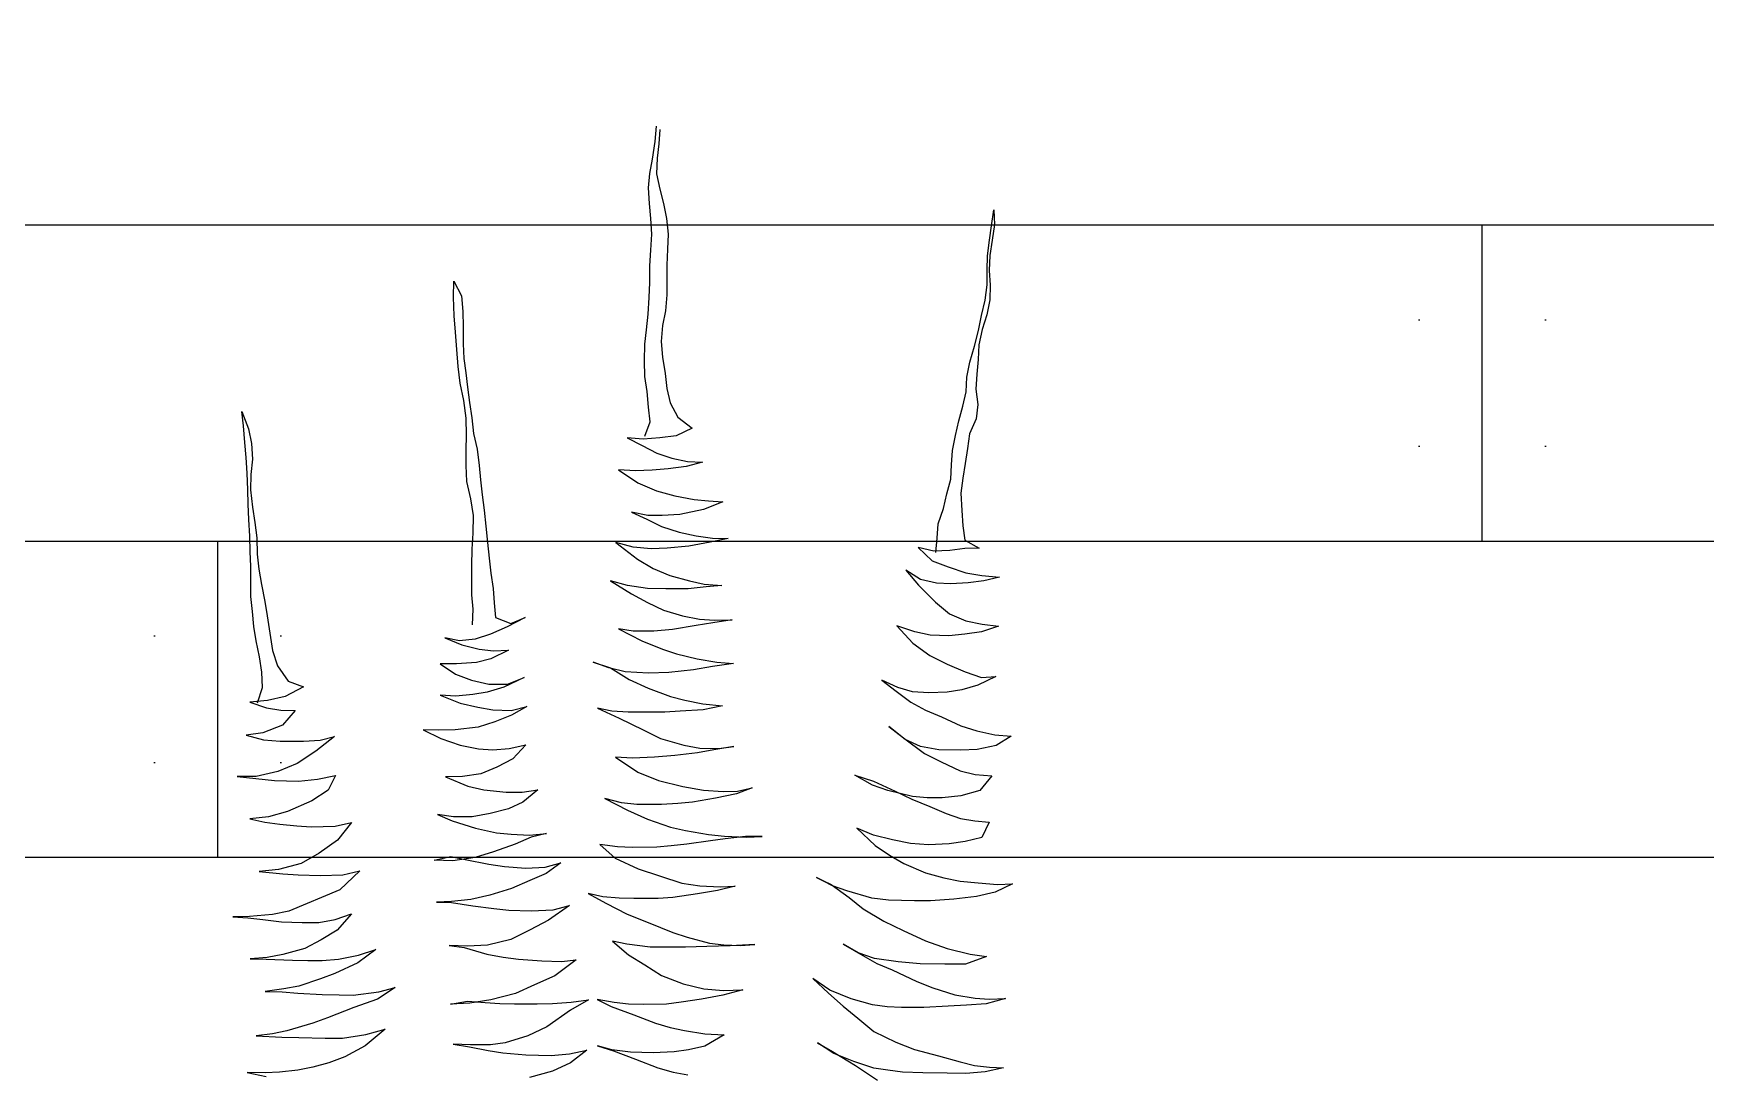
# Model space of a CAD drawing. Header units: metres. Extents: x -58 to 722, y -1100 to 345.
# Drawn here: x 243.281 to 243.81, y -483.789 to -483.46 of the extents above; entities that cross this region are included whole.
import ezdxf

# ---------------------------------------------------------------- set-up
doc = ezdxf.new("R2010")
doc.units = ezdxf.units.M
doc.header["$MEASUREMENT"] = 0
doc.layers.add('FSR_ARQ_005VEGETACION', color=64, linetype='Continuous')
doc.layers.add('FSR_ARQ_008MOBILIARIO', color=115, linetype='Continuous')

# ---------------------------------------------------------------- blocks, each defined once
blk = doc.blocks.new('arbustos 01')
at = {"layer": 'FSR_ARQ_005VEGETACION', "color": 103}
for p, q in [((188.56621, -31.46026), (188.56664, -31.46528)), ((188.56794, -31.46442), (188.56739, -31.45905)), ((188.56664, -31.46528), (188.56718, -31.47029)), ((188.56886, -31.47063), (188.56794, -31.46442)), ((188.56718, -31.47029), (188.56738, -31.47579)), ((188.56977, -31.47576), (188.56886, -31.47063)), ((188.56626, -31.48118), (188.56501, -31.48622)), ((188.56738, -31.47579), (188.56626, -31.48118)), ((188.5702, -31.48077), (188.56977, -31.47576)), ((188.56991, -31.48627), (188.5702, -31.48077)), ((188.56501, -31.48622), (188.56389, -31.4915)), ((188.56939, -31.49154), (188.56991, -31.48627)), ((188.44885, -31.48852), (188.44868, -31.49366)), ((188.44964, -31.49412), (188.44885, -31.48852)), ((188.56389, -31.4915), (188.56336, -31.497)), ((188.5691, -31.49704), (188.56939, -31.49154)), ((188.44868, -31.49366), (188.44947, -31.49915)), ((188.45043, -31.49913), (188.44964, -31.49412)), ((188.56336, -31.497), (188.56355, -31.50226)), ((188.56942, -31.50266), (188.5691, -31.49704)), ((188.44947, -31.49915), (188.45026, -31.50451)), ((188.45026, -31.50451), (188.45045, -31.50977)), ((188.4511, -31.50462), (188.45043, -31.49913)), ((188.45117, -31.50964), (188.4511, -31.50462)), ((188.56355, -31.50226), (188.56375, -31.50799)), ((188.56973, -31.50815), (188.56942, -31.50266)), ((188.45045, -31.50977), (188.45016, -31.51492)), ((188.45124, -31.5149), (188.45117, -31.50964)), ((188.56375, -31.50799), (188.56382, -31.51325)), ((188.56981, -31.51401), (188.56973, -31.50815)), ((188.45016, -31.51492), (188.45023, -31.52017)), ((188.45191, -31.52027), (188.45124, -31.5149)), ((188.56382, -31.51325), (188.56377, -31.51839)), ((188.57, -31.51927), (188.56981, -31.51401)), ((188.63866, -31.51355), (188.63598, -31.51873)), ((188.63874, -31.51917), (188.63866, -31.51355)), ((188.45023, -31.52017), (188.45138, -31.52542)), ((188.45318, -31.52563), (188.45191, -31.52027)), ((188.56377, -31.51839), (188.56421, -31.52401)), ((188.57032, -31.52512), (188.57, -31.51927)), ((188.63598, -31.51873), (188.63546, -31.52423)), ((188.63859, -31.52575), (188.63874, -31.51917)), ((188.45138, -31.52542), (188.453, -31.53054)), ((188.4542, -31.53088), (188.45318, -31.52563)), ((188.56421, -31.52401), (188.56535, -31.52913)), ((188.57099, -31.53061), (188.57032, -31.52512)), ((188.63546, -31.52423), (188.63541, -31.52961)), ((188.63807, -31.53149), (188.63859, -31.52575)), ((188.453, -31.53054), (188.45415, -31.5359)), ((188.45571, -31.53636), (188.4542, -31.53088)), ((188.56535, -31.52913), (188.56579, -31.53474)), ((188.57154, -31.53574), (188.57099, -31.53061)), ((188.63541, -31.52961), (188.63537, -31.53559)), ((188.63755, -31.53759), (188.63807, -31.53149)), ((188.45415, -31.5359), (188.45434, -31.54104)), ((188.45735, -31.54207), (188.45571, -31.53636)), ((188.56527, -31.54025), (188.56439, -31.546)), ((188.56579, -31.53474), (188.56527, -31.54025)), ((188.57162, -31.5416), (188.57154, -31.53574)), ((188.63537, -31.53559), (188.63508, -31.54074)), ((188.63715, -31.54358), (188.63755, -31.53759)), ((188.45434, -31.54104), (188.45489, -31.54629)), ((188.45837, -31.54732), (188.45735, -31.54207)), ((188.56439, -31.546), (188.56374, -31.55127)), ((188.57157, -31.5471), (188.57162, -31.5416)), ((188.63443, -31.54577), (188.6339, -31.55079)), ((188.63508, -31.54074), (188.63443, -31.54577)), ((188.6364, -31.54944), (188.63715, -31.54358)), ((188.4552, -31.55155), (188.45444, -31.55694)), ((188.45489, -31.54629), (188.4552, -31.55155)), ((188.45856, -31.55246), (188.45837, -31.54732)), ((188.56374, -31.55127), (188.56261, -31.5563)), ((188.57069, -31.55237), (188.57157, -31.5471)), ((188.6339, -31.55079), (188.63314, -31.55618)), ((188.63517, -31.55556), (188.6364, -31.54944)), ((188.45444, -31.55694), (188.4551, -31.56195)), ((188.45971, -31.55746), (188.45856, -31.55246)), ((188.46121, -31.5627), (188.45971, -31.55746)), ((188.56261, -31.5563), (188.55993, -31.56136)), ((188.56964, -31.56302), (188.57029, -31.55787)), ((188.57029, -31.55787), (188.57069, -31.55237)), ((188.63314, -31.55618), (188.63238, -31.56157)), ((188.63429, -31.56167), (188.63517, -31.55556)), ((188.4551, -31.56195), (188.45745, -31.56718)), ((188.46236, -31.56783), (188.46121, -31.5627)), ((188.55993, -31.56136), (188.55485, -31.56526)), ((188.57151, -31.568), (188.56964, -31.56302)), ((188.63238, -31.56157), (188.63174, -31.56708)), ((188.63425, -31.56764), (188.63429, -31.56167)), ((188.71316, -31.5594), (188.71085, -31.56541)), ((188.71263, -31.56443), (188.71316, -31.5594)), ((188.45745, -31.56718), (188.45812, -31.57243)), ((188.46338, -31.57307), (188.46236, -31.56783)), ((188.55485, -31.56526), (188.5605, -31.56793)), ((188.5605, -31.56793), (188.56625, -31.56857)), ((188.56625, -31.56857), (188.57211, -31.56909)), ((188.57211, -31.56909), (188.57772, -31.56865)), ((188.57772, -31.56865), (188.5725, -31.57135)), ((188.63174, -31.56708), (188.6305, -31.5726)), ((188.63432, -31.5729), (188.63425, -31.56764)), ((188.71085, -31.56541), (188.70972, -31.57056)), ((188.71211, -31.57029), (188.71263, -31.56443)), ((188.45812, -31.57243), (188.4589, -31.57768)), ((188.46369, -31.57809), (188.46338, -31.57307)), ((188.56728, -31.57405), (188.56204, -31.5758)), ((188.5725, -31.57135), (188.56728, -31.57405)), ((188.6305, -31.5726), (188.62974, -31.57834)), ((188.63428, -31.5784), (188.63432, -31.5729)), ((188.70972, -31.57056), (188.70944, -31.57607)), ((188.71158, -31.57556), (188.71211, -31.57029)), ((188.4589, -31.57768), (188.45981, -31.5828)), ((188.464, -31.58311), (188.46369, -31.57809)), ((188.55656, -31.57695), (188.5513, -31.57714)), ((188.5513, -31.57714), (188.55694, -31.57873)), ((188.56204, -31.5758), (188.55656, -31.57695)), ((188.55694, -31.57873), (188.56329, -31.57949)), ((188.56329, -31.57949), (188.56891, -31.58001)), ((188.56891, -31.58001), (188.57477, -31.58017)), ((188.58075, -31.57985), (188.57399, -31.58448)), ((188.57477, -31.58017), (188.58075, -31.57985)), ((188.62974, -31.57834), (188.62933, -31.58337)), ((188.63412, -31.58402), (188.63428, -31.5784)), ((188.70944, -31.57607), (188.70999, -31.58156)), ((188.71102, -31.58692), (188.7113, -31.58106)), ((188.7113, -31.58106), (188.71158, -31.57556)), ((188.45981, -31.5828), (188.46048, -31.58805)), ((188.46539, -31.58835), (188.464, -31.58311)), ((188.56746, -31.5872), (188.56103, -31.58896)), ((188.57399, -31.58448), (188.56746, -31.5872)), ((188.62933, -31.58337), (188.62868, -31.58864)), ((188.63264, -31.59002), (188.63412, -31.58402)), ((188.71006, -31.58694), (188.70943, -31.59304)), ((188.70999, -31.58156), (188.71006, -31.58694)), ((188.71097, -31.59194), (188.71102, -31.58692)), ((188.46048, -31.58805), (188.46008, -31.59416)), ((188.46653, -31.59347), (188.46539, -31.58835)), ((188.5491, -31.5908), (188.54408, -31.5911)), ((188.54408, -31.5911), (188.55093, -31.59376)), ((188.55423, -31.59025), (188.5491, -31.5908)), ((188.56103, -31.58896), (188.55423, -31.59025)), ((188.62868, -31.58864), (188.62804, -31.59403)), ((188.63177, -31.59589), (188.63264, -31.59002)), ((188.70943, -31.59304), (188.70855, -31.59843)), ((188.71068, -31.59733), (188.71097, -31.59194)), ((188.46008, -31.59416), (188.4598, -31.59954)), ((188.4684, -31.59882), (188.46653, -31.59347)), ((188.46882, -31.60384), (188.4684, -31.59882)), ((188.55093, -31.59376), (188.5592, -31.59556)), ((188.5592, -31.59556), (188.56542, -31.59595)), ((188.56542, -31.59595), (188.57044, -31.59588)), ((188.57082, -31.59719), (188.56571, -31.59977)), ((188.57044, -31.59588), (188.57617, -31.59473)), ((188.57617, -31.59473), (188.57082, -31.59719)), ((188.62804, -31.59403), (188.6274, -31.59965)), ((188.63185, -31.6021), (188.63177, -31.59589)), ((188.70855, -31.59843), (188.7079, -31.60382)), ((188.7104, -31.60319), (188.71068, -31.59733)), ((188.45903, -31.60457), (188.45405, -31.60739)), ((188.4598, -31.59954), (188.45903, -31.60457)), ((188.46925, -31.60897), (188.46882, -31.60384)), ((188.54772, -31.60384), (188.54222, -31.60404)), ((188.54222, -31.60404), (188.54858, -31.60527)), ((188.55345, -31.60305), (188.54772, -31.60384)), ((188.55941, -31.60177), (188.55345, -31.60305)), ((188.56571, -31.59977), (188.55941, -31.60177)), ((188.6274, -31.59965), (188.62676, -31.6054)), ((188.63217, -31.60772), (188.63185, -31.6021)), ((188.7079, -31.60382), (188.70774, -31.60956)), ((188.71024, -31.60857), (188.7104, -31.60319)), ((188.45405, -31.60739), (188.45907, -31.60756)), ((188.45907, -31.60756), (188.46434, -31.6082)), ((188.46434, -31.6082), (188.46996, -31.60849)), ((188.46996, -31.60849), (188.47544, -31.60722)), ((188.47544, -31.60722), (188.47049, -31.61183)), ((188.54858, -31.60527), (188.55601, -31.60672)), ((188.55601, -31.60672), (188.56367, -31.60745)), ((188.56367, -31.60745), (188.56929, -31.60762)), ((188.56929, -31.60762), (188.57562, -31.60705)), ((188.58169, -31.60541), (188.57412, -31.61126)), ((188.57562, -31.60705), (188.58169, -31.60541)), ((188.62676, -31.6054), (188.62623, -31.61091)), ((188.63236, -31.61345), (188.63217, -31.60772)), ((188.70774, -31.60956), (188.70722, -31.61483)), ((188.70995, -31.61383), (188.71024, -31.60857)), ((188.45871, -31.61605), (188.4531, -31.61696)), ((188.4649, -31.61393), (188.45871, -31.61605)), ((188.47049, -31.61183), (188.4649, -31.61393)), ((188.47464, -31.61846), (188.47985, -31.61517)), ((188.47985, -31.61517), (188.47538, -31.62037)), ((188.56855, -31.61456), (188.56272, -31.61703)), ((188.57412, -31.61126), (188.56855, -31.61456)), ((188.62559, -31.61618), (188.62482, -31.62156)), ((188.62623, -31.61091), (188.62559, -31.61618)), ((188.63232, -31.61871), (188.63236, -31.61345)), ((188.70722, -31.61483), (188.70621, -31.62022)), ((188.71002, -31.61921), (188.70995, -31.61383)), ((188.4531, -31.61696), (188.4469, -31.61765)), ((188.4469, -31.61765), (188.45241, -31.61889)), ((188.45241, -31.61889), (188.45792, -31.61953)), ((188.45792, -31.61953), (188.46402, -31.61992)), ((188.46402, -31.61992), (188.46904, -31.61974)), ((188.46904, -31.61974), (188.47464, -31.61846)), ((188.47538, -31.62037), (188.46937, -31.62643)), ((188.55069, -31.62006), (188.54448, -31.6205)), ((188.54448, -31.6205), (188.54999, -31.62103)), ((188.54999, -31.62103), (188.55633, -31.62166)), ((188.55581, -31.61892), (188.55069, -31.62006)), ((188.56272, -31.61703), (188.55581, -31.61892)), ((188.55633, -31.62166), (188.5641, -31.62167)), ((188.5641, -31.62167), (188.57055, -31.62158)), ((188.57055, -31.62158), (188.57759, -31.62053)), ((188.58355, -31.6189), (188.5762, -31.62342)), ((188.57759, -31.62053), (188.58355, -31.6189)), ((188.62482, -31.62156), (188.62453, -31.62659)), ((188.63227, -31.62385), (188.63232, -31.61871)), ((188.70621, -31.62022), (188.7051, -31.62609)), ((188.70998, -31.62435), (188.71002, -31.61921)), ((188.46937, -31.62643), (188.4644, -31.63044)), ((188.57062, -31.62648), (188.56492, -31.62919)), ((188.5762, -31.62342), (188.57062, -31.62648)), ((188.62453, -31.62659), (188.62401, -31.63174)), ((188.63186, -31.62888), (188.63227, -31.62385)), ((188.7051, -31.62609), (188.70421, -31.63113)), ((188.70945, -31.62962), (188.70998, -31.62435)), ((188.45298, -31.63406), (188.44725, -31.63485)), ((188.4587, -31.63291), (188.45298, -31.63406)), ((188.4644, -31.63044), (188.4587, -31.63291)), ((188.54704, -31.63266), (188.54082, -31.63263)), ((188.54082, -31.63263), (188.54765, -31.63361)), ((188.55229, -31.63235), (188.54704, -31.63266)), ((188.54765, -31.63361), (188.55352, -31.63461)), ((188.55825, -31.6312), (188.55229, -31.63235)), ((188.56492, -31.62919), (188.55825, -31.6312)), ((188.61866, -31.63384), (188.61361, -31.63176)), ((188.61361, -31.63176), (188.61987, -31.63502)), ((188.62401, -31.63174), (188.61866, -31.63384)), ((188.63205, -31.63438), (188.63186, -31.62888)), ((188.70421, -31.63113), (188.70334, -31.63723)), ((188.70892, -31.63489), (188.70945, -31.62962)), ((188.44725, -31.63485), (188.45325, -31.6368)), ((188.45325, -31.6368), (188.459, -31.63768)), ((188.459, -31.63768), (188.46463, -31.6382)), ((188.46463, -31.6382), (188.4712, -31.638)), ((188.4712, -31.638), (188.47668, -31.63685)), ((188.47668, -31.63685), (188.48299, -31.63473)), ((188.48299, -31.63473), (188.47733, -31.64078)), ((188.55352, -31.63461), (188.56178, -31.63593)), ((188.56178, -31.63593), (188.56837, -31.63656)), ((188.5726, -31.63997), (188.56534, -31.64293)), ((188.56837, -31.63656), (188.57566, -31.63658)), ((188.58079, -31.63579), (188.5726, -31.63997)), ((188.57566, -31.63658), (188.58079, -31.63579)), ((188.61987, -31.63502), (188.62576, -31.63757)), ((188.62576, -31.63757), (188.63116, -31.63941)), ((188.63116, -31.63941), (188.63667, -31.63993)), ((188.6418, -31.63891), (188.63585, -31.64138)), ((188.63667, -31.63993), (188.6418, -31.63891)), ((188.70334, -31.63723), (188.70234, -31.64334)), ((188.70692, -31.64555), (188.70815, -31.63992)), ((188.70815, -31.63992), (188.70892, -31.63489)), ((188.4713, -31.64517), (188.46524, -31.64812)), ((188.47733, -31.64078), (188.4713, -31.64517)), ((188.56035, -31.64456), (188.55308, -31.64633)), ((188.56534, -31.64293), (188.56035, -31.64456)), ((188.62476, -31.64344), (188.61938, -31.64328)), ((188.61938, -31.64328), (188.62564, -31.6463)), ((188.62978, -31.6429), (188.62476, -31.64344)), ((188.63585, -31.64138), (188.62978, -31.6429)), ((188.70234, -31.64334), (188.70062, -31.64875)), ((188.70615, -31.65094), (188.70692, -31.64555)), ((188.45894, -31.65083), (188.45323, -31.65282)), ((188.46524, -31.64812), (188.45894, -31.65083)), ((188.54616, -31.6475), (188.54031, -31.64794)), ((188.54031, -31.64794), (188.54774, -31.64903)), ((188.55308, -31.64633), (188.54616, -31.6475)), ((188.54774, -31.64903), (188.55444, -31.65013)), ((188.55444, -31.65013), (188.56306, -31.65109)), ((188.56306, -31.65109), (188.57024, -31.65135)), ((188.57024, -31.65135), (188.57848, -31.65088)), ((188.5836, -31.6495), (188.57708, -31.65353)), ((188.57848, -31.65088), (188.5842, -31.64949)), ((188.58967, -31.6475), (188.5836, -31.6495)), ((188.5842, -31.64949), (188.58967, -31.6475)), ((188.62564, -31.6463), (188.63068, -31.64755)), ((188.63068, -31.64755), (188.63774, -31.64805)), ((188.63802, -31.65163), (188.63243, -31.65374)), ((188.63774, -31.64805), (188.64347, -31.64809)), ((188.64347, -31.64809), (188.63802, -31.65163)), ((188.70062, -31.64875), (188.69687, -31.65418)), ((188.70587, -31.65633), (188.70615, -31.65094)), ((188.45323, -31.65282), (188.44821, -31.65253)), ((188.44821, -31.65253), (188.45446, -31.65556)), ((188.45446, -31.65556), (188.4601, -31.65715)), ((188.4601, -31.65715), (188.46526, -31.65804)), ((188.47745, -31.65787), (188.48257, -31.65637)), ((188.48318, -31.65768), (188.47809, -31.66157)), ((188.48257, -31.65637), (188.48827, -31.65378)), ((188.48827, -31.65378), (188.48318, -31.65768)), ((188.57031, -31.65661), (188.56246, -31.65959)), ((188.57708, -31.65353), (188.57031, -31.65661)), ((188.61978, -31.65522), (188.61389, -31.65291)), ((188.61389, -31.65291), (188.62111, -31.65628)), ((188.62636, -31.65525), (188.61978, -31.65522)), ((188.62111, -31.65628), (188.62699, -31.658)), ((188.63243, -31.65374), (188.62636, -31.65525)), ((188.69687, -31.65418), (188.69152, -31.65616)), ((188.69152, -31.65616), (188.6979, -31.65954)), ((188.70768, -31.66177), (188.70587, -31.65633)), ((188.46526, -31.65804), (188.47171, -31.65819)), ((188.47171, -31.65819), (188.47745, -31.65787)), ((188.47809, -31.66157), (188.47287, -31.66439)), ((188.55114, -31.66213), (188.54422, -31.66282)), ((188.54422, -31.66282), (188.55105, -31.66417)), ((188.55746, -31.66085), (188.55114, -31.66213)), ((188.56246, -31.65959), (188.55746, -31.66085)), ((188.5881, -31.66366), (188.5805, -31.66711)), ((188.58309, -31.66469), (188.5881, -31.66366)), ((188.61847, -31.66445), (188.61296, -31.66309)), ((188.61296, -31.66309), (188.61838, -31.66612)), ((188.63017, -31.66333), (188.62493, -31.66424)), ((188.62699, -31.658), (188.63203, -31.65888)), ((188.63637, -31.66193), (188.63017, -31.66333)), ((188.63203, -31.65888), (188.63789, -31.6594)), ((188.6435, -31.65909), (188.63637, -31.66193)), ((188.63789, -31.6594), (188.6435, -31.65909)), ((188.6979, -31.65954), (188.70414, -31.66089)), ((188.70453, -31.66352), (188.6994, -31.6643)), ((188.70414, -31.66089), (188.71036, -31.66153)), ((188.71036, -31.66153), (188.70453, -31.66352)), ((188.46729, -31.66674), (188.46051, -31.66982)), ((188.47287, -31.66439), (188.46729, -31.66674)), ((188.55105, -31.66417), (188.55906, -31.66466)), ((188.55906, -31.66466), (188.56445, -31.66506)), ((188.56445, -31.66506), (188.57234, -31.66507)), ((188.5805, -31.66711), (188.57207, -31.67129)), ((188.57234, -31.66507), (188.57736, -31.665)), ((188.57736, -31.665), (188.58309, -31.66469)), ((188.61838, -31.66612), (188.62427, -31.66843)), ((188.62493, -31.66424), (188.61847, -31.66445)), ((188.62427, -31.66843), (188.63015, -31.67026)), ((188.6994, -31.6643), (188.69438, -31.66449)), ((188.69438, -31.66449), (188.69887, -31.66957)), ((188.44848, -31.67297), (188.44275, -31.67353)), ((188.44275, -31.67353), (188.44806, -31.6768)), ((188.4548, -31.67157), (188.44848, -31.67297)), ((188.46051, -31.66982), (188.4548, -31.67157)), ((188.48066, -31.67409), (188.4732, -31.67957)), ((188.4746, -31.67716), (188.48007, -31.67469)), ((188.48007, -31.67469), (188.48574, -31.67007)), ((188.48574, -31.67007), (188.48066, -31.67409)), ((188.56601, -31.67424), (188.55779, -31.67663)), ((188.57207, -31.67129), (188.56601, -31.67424)), ((188.63015, -31.67026), (188.63817, -31.67123)), ((188.64323, -31.67427), (188.63645, -31.67663)), ((188.63817, -31.67123), (188.64391, -31.67139)), ((188.64941, -31.6712), (188.64323, -31.67427)), ((188.64391, -31.67139), (188.64941, -31.6712)), ((188.68568, -31.67489), (188.68064, -31.67364)), ((188.68064, -31.67364), (188.68716, -31.6787)), ((188.69154, -31.67529), (188.68568, -31.67489)), ((188.69967, -31.67518), (188.69154, -31.67529)), ((188.69887, -31.66957), (188.70573, -31.67235)), ((188.70552, -31.67474), (188.69967, -31.67518)), ((188.71159, -31.6731), (188.70552, -31.67474)), ((188.70573, -31.67235), (188.71159, -31.6731)), ((188.44806, -31.6768), (188.45477, -31.67815)), ((188.45477, -31.67815), (188.46051, -31.67843)), ((188.46051, -31.67843), (188.46816, -31.67832)), ((188.4732, -31.67957), (188.46738, -31.68252)), ((188.46816, -31.67832), (188.4746, -31.67716)), ((188.54562, -31.67787), (188.54023, -31.6771)), ((188.54023, -31.6771), (188.5473, -31.67832)), ((188.55219, -31.67766), (188.54562, -31.67787)), ((188.5473, -31.67832), (188.55305, -31.67932)), ((188.55779, -31.67663), (188.55219, -31.67766)), ((188.55305, -31.67932), (188.56095, -31.68029)), ((188.56095, -31.68029), (188.56813, -31.68091)), ((188.56813, -31.68091), (188.57591, -31.68116)), ((188.58188, -31.68084), (188.57394, -31.68609)), ((188.57591, -31.68116), (188.58188, -31.68084)), ((188.61925, -31.67782), (188.61338, -31.67647)), ((188.61338, -31.67647), (188.61787, -31.68143)), ((188.625, -31.67834), (188.61925, -31.67782)), ((188.63001, -31.67792), (188.625, -31.67834)), ((188.63645, -31.67663), (188.63001, -31.67792)), ((188.68716, -31.6787), (188.69368, -31.68303)), ((188.45537, -31.68698), (188.44952, -31.68742)), ((188.46073, -31.68571), (188.45537, -31.68698)), ((188.46738, -31.68252), (188.46073, -31.68571)), ((188.49769, -31.68713), (188.49114, -31.68925)), ((188.49152, -31.69068), (188.49769, -31.68713)), ((188.57394, -31.68609), (188.56669, -31.68906)), ((188.61787, -31.68143), (188.62353, -31.68434)), ((188.62353, -31.68434), (188.62918, -31.68666)), ((188.62918, -31.68666), (188.63564, -31.68764)), ((188.69368, -31.68303), (188.70053, -31.68593)), ((188.70053, -31.68593), (188.70808, -31.68762)), ((188.44952, -31.68742), (188.45377, -31.69262)), ((188.45377, -31.69262), (188.46049, -31.69444)), ((188.47747, -31.69469), (188.48617, -31.69254)), ((188.48354, -31.69282), (188.47772, -31.69565)), ((188.49114, -31.68925), (188.48354, -31.69282)), ((188.48617, -31.69254), (188.49152, -31.69068)), ((188.53901, -31.69278), (188.53385, -31.69166)), ((188.53385, -31.69166), (188.53926, -31.69373)), ((188.54403, -31.69295), (188.53901, -31.69278)), ((188.55096, -31.6925), (188.54403, -31.69295)), ((188.55811, -31.69121), (188.55096, -31.6925)), ((188.56669, -31.68906), (188.55811, -31.69121)), ((188.61468, -31.69319), (188.60917, -31.69231)), ((188.60917, -31.69231), (188.61437, -31.69666)), ((188.62806, -31.69229), (188.6203, -31.69311)), ((188.63378, -31.69102), (188.62806, -31.69229)), ((188.64162, -31.6878), (188.63378, -31.69102)), ((188.63564, -31.68764), (188.64162, -31.6878)), ((188.68658, -31.68863), (188.68023, -31.68728)), ((188.68023, -31.68728), (188.68281, -31.6925)), ((188.68281, -31.6925), (188.6886, -31.69625)), ((188.69328, -31.68925), (188.68658, -31.68863)), ((188.70165, -31.68902), (188.69328, -31.68925)), ((188.70821, -31.68833), (188.70165, -31.68902)), ((188.70808, -31.68762), (188.71478, -31.68764)), ((188.71478, -31.68764), (188.70821, -31.68833)), ((188.46049, -31.69444), (188.46707, -31.69519)), ((188.4713, -31.69824), (188.4656, -31.70071)), ((188.46707, -31.69519), (188.47233, -31.69512)), ((188.47772, -31.69565), (188.4713, -31.69824)), ((188.47233, -31.69512), (188.47747, -31.69469)), ((188.53926, -31.69373), (188.54669, -31.69531)), ((188.54669, -31.69531), (188.55472, -31.69663)), ((188.55472, -31.69663), (188.55998, -31.69716)), ((188.55998, -31.69716), (188.56561, -31.69744)), ((188.56561, -31.69744), (188.57433, -31.69744)), ((188.57433, -31.69744), (188.5797, -31.69689)), ((188.58554, -31.69538), (188.57759, -31.69943)), ((188.5797, -31.69689), (188.58554, -31.69538)), ((188.61437, -31.69666), (188.61942, -31.69898)), ((188.6203, -31.69311), (188.61468, -31.69319)), ((188.6886, -31.69625), (188.69713, -31.69996)), ((188.45559, -31.70324), (188.45045, -31.70367)), ((188.45045, -31.70367), (188.45304, -31.70913)), ((188.4606, -31.70245), (188.45559, -31.70324)), ((188.4656, -31.70071), (188.4606, -31.70245)), ((188.57058, -31.70263), (188.56249, -31.70549)), ((188.57759, -31.69943), (188.57058, -31.70263)), ((188.61942, -31.69898), (188.6259, -31.70069)), ((188.6259, -31.70069), (188.63225, -31.7018)), ((188.6392, -31.70325), (188.63099, -31.70576)), ((188.63225, -31.7018), (188.63871, -31.70183)), ((188.63871, -31.70183), (188.64443, -31.70103)), ((188.64443, -31.70103), (188.6392, -31.70325)), ((188.68035, -31.70509), (188.67459, -31.70385)), ((188.67459, -31.70385), (188.67958, -31.71)), ((188.69983, -31.70446), (188.69386, -31.70502)), ((188.69713, -31.69996), (188.70373, -31.70178)), ((188.70508, -31.70368), (188.69983, -31.70446)), ((188.70373, -31.70178), (188.71032, -31.70253)), ((188.71032, -31.70253), (188.70508, -31.70368)), ((188.45304, -31.70913), (188.45891, -31.71048)), ((188.45891, -31.71048), (188.46455, -31.71136)), ((188.47817, -31.71118), (188.48449, -31.7099)), ((188.48449, -31.7099), (188.49116, -31.70825)), ((188.49698, -31.70578), (188.49061, -31.71185)), ((188.49116, -31.70825), (188.49698, -31.70578)), ((188.53026, -31.7088), (188.53611, -31.70872)), ((188.53588, -31.70896), (188.53026, -31.7088)), ((188.54352, -31.70862), (188.53588, -31.70896)), ((188.53611, -31.70872), (188.5433, -31.70958)), ((188.5433, -31.70958), (188.54845, -31.71022)), ((188.54913, -31.70806), (188.54352, -31.70862)), ((188.54845, -31.71022), (188.55671, -31.71143)), ((188.55724, -31.70664), (188.54913, -31.70806)), ((188.56249, -31.70549), (188.55724, -31.70664)), ((188.61202, -31.70829), (188.60603, -31.70765)), ((188.60603, -31.70765), (188.61143, -31.70901)), ((188.61143, -31.70901), (188.61708, -31.71144)), ((188.61847, -31.70796), (188.61202, -31.70829)), ((188.6236, -31.70741), (188.61847, -31.70796)), ((188.63099, -31.70576), (188.6236, -31.70741)), ((188.67958, -31.71), (188.68598, -31.71457)), ((188.68884, -31.70533), (188.68035, -31.70509)), ((188.69386, -31.70502), (188.68884, -31.70533)), ((188.46455, -31.71136), (188.47184, -31.71162)), ((188.47184, -31.71162), (188.47817, -31.71118)), ((188.48552, -31.71526), (188.48054, -31.7182)), ((188.49061, -31.71185), (188.48552, -31.71526)), ((188.55671, -31.71143), (188.56222, -31.71207)), ((188.56222, -31.71207), (188.56736, -31.71248)), ((188.56736, -31.71248), (188.57597, -31.7126)), ((188.582, -31.71634), (188.57392, -31.72016)), ((188.57597, -31.7126), (188.58111, -31.71241)), ((188.58111, -31.71241), (188.58732, -31.71161)), ((188.58732, -31.71161), (188.582, -31.71634)), ((188.61708, -31.71144), (188.62465, -31.71409)), ((188.62465, -31.71409), (188.63113, -31.71616)), ((188.63113, -31.71616), (188.63903, -31.71724)), ((188.63973, -31.7158), (188.63472, -31.71682)), ((188.64561, -31.71703), (188.63973, -31.7158)), ((188.68598, -31.71457), (188.69236, -31.71819)), ((188.47293, -31.72153), (188.46638, -31.72329)), ((188.48054, -31.7182), (188.47293, -31.72153)), ((188.57392, -31.72016), (188.55857, -31.72515)), ((188.60655, -31.71948), (188.60103, -31.718)), ((188.60103, -31.718), (188.60622, -31.72175)), ((188.60622, -31.72175), (188.61199, -31.72419)), ((188.61337, -31.71986), (188.60655, -31.71948)), ((188.62089, -31.71928), (188.61337, -31.71986)), ((188.62638, -31.71849), (188.62089, -31.71928)), ((188.63472, -31.71682), (188.62638, -31.71849)), ((188.63903, -31.71724), (188.64561, -31.71703)), ((188.67771, -31.72222), (188.67172, -31.72086)), ((188.67172, -31.72086), (188.67874, -31.72746)), ((188.68549, -31.72247), (188.67771, -31.72222)), ((188.69337, -31.72224), (188.68549, -31.72247)), ((188.69236, -31.71819), (188.70028, -31.72036)), ((188.69875, -31.72181), (188.69337, -31.72224)), ((188.7071, -31.7211), (188.69875, -31.72181)), ((188.70028, -31.72036), (188.7071, -31.7211)), ((188.44752, -31.72558), (188.44226, -31.72541)), ((188.44226, -31.72541), (188.4484, -31.72832)), ((188.45433, -31.72501), (188.44752, -31.72558)), ((188.46066, -31.72445), (188.45433, -31.72501)), ((188.46638, -31.72329), (188.46066, -31.72445)), ((188.4917, -31.73036), (188.50051, -31.72785)), ((188.50598, -31.72562), (188.49971, -31.73013)), ((188.50051, -31.72785), (188.50551, -31.72611)), ((188.50551, -31.72611), (188.51121, -31.72316)), ((188.51121, -31.72316), (188.50598, -31.72562)), ((188.54508, -31.72641), (188.53982, -31.72624)), ((188.53982, -31.72624), (188.54593, -31.72771)), ((188.55225, -31.72607), (188.54508, -31.72641)), ((188.54593, -31.72771), (188.553, -31.72893)), ((188.55857, -31.72515), (188.55225, -31.72607)), ((188.61199, -31.72419), (188.61837, -31.72697)), ((188.61837, -31.72697), (188.62605, -31.72937)), ((188.67874, -31.72746), (188.69665, -31.73499)), ((188.4484, -31.72832), (188.45499, -31.72978)), ((188.45499, -31.72978), (188.4629, -31.73075)), ((188.4629, -31.73075), (188.47115, -31.73136)), ((188.47115, -31.73136), (188.47677, -31.7314)), ((188.47677, -31.7314), (188.48585, -31.73116)), ((188.48585, -31.73116), (188.4917, -31.73036)), ((188.49474, -31.73414), (188.48751, -31.73855)), ((188.49971, -31.73013), (188.49474, -31.73414)), ((188.553, -31.72893), (188.56163, -31.73013)), ((188.56163, -31.73013), (188.56689, -31.73054)), ((188.56689, -31.73054), (188.57538, -31.73054)), ((188.57538, -31.73054), (188.58052, -31.73047)), ((188.58521, -31.7322), (188.57773, -31.73601)), ((188.58052, -31.73047), (188.58625, -31.72991)), ((188.59149, -31.72877), (188.58521, -31.7322)), ((188.58625, -31.72991), (188.59149, -31.72877)), ((188.60376, -31.73446), (188.59801, -31.73298)), ((188.59801, -31.73298), (188.60537, -31.73814)), ((188.62456, -31.73406), (188.61931, -31.73461)), ((188.63196, -31.73312), (188.62456, -31.73406)), ((188.62605, -31.72937), (188.63264, -31.73084)), ((188.63947, -31.73194), (188.63196, -31.73312)), ((188.63264, -31.73084), (188.63947, -31.73158)), ((188.63947, -31.73158), (188.64473, -31.73187)), ((188.64473, -31.73187), (188.63947, -31.73194)), ((188.48751, -31.73855), (188.48074, -31.74175)), ((188.57035, -31.73898), (188.56168, -31.74244)), ((188.57773, -31.73601), (188.57035, -31.73898)), ((188.61142, -31.73483), (188.60376, -31.73446)), ((188.60537, -31.73814), (188.61187, -31.74152)), ((188.61931, -31.73461), (188.61142, -31.73483)), ((188.68032, -31.73796), (188.67467, -31.73589)), ((188.67467, -31.73589), (188.67965, -31.74168)), ((188.68607, -31.73896), (188.68032, -31.73796)), ((188.69193, -31.739), (188.68607, -31.73896)), ((188.69922, -31.73878), (188.69193, -31.739)), ((188.69665, -31.73499), (188.70241, -31.73611)), ((188.70578, -31.73797), (188.69922, -31.73878)), ((188.70241, -31.73611), (188.71043, -31.73683)), ((188.71103, -31.7373), (188.70578, -31.73797)), ((188.71043, -31.73683), (188.71629, -31.73699)), ((188.71629, -31.73699), (188.71103, -31.7373)), ((188.4729, -31.74544), (188.46528, -31.74805)), ((188.48074, -31.74175), (188.4729, -31.74544)), ((188.55668, -31.74418), (188.54882, -31.7462)), ((188.56168, -31.74244), (188.55668, -31.74418)), ((188.58288, -31.7455), (188.57732, -31.75036)), ((188.57787, -31.74664), (188.58288, -31.7455)), ((188.61187, -31.74152), (188.61861, -31.7449)), ((188.61861, -31.7449), (188.62677, -31.74694)), ((188.67965, -31.74168), (188.68532, -31.74507)), ((188.68532, -31.74507), (188.69097, -31.7481)), ((188.45718, -31.75008), (188.45145, -31.75087)), ((188.45145, -31.75087), (188.45878, -31.75364)), ((188.46528, -31.74805), (188.45718, -31.75008)), ((188.48244, -31.75284), (188.49079, -31.75165)), ((188.49496, -31.75052), (188.48998, -31.75334)), ((188.49079, -31.75165), (188.4965, -31.74966)), ((188.50184, -31.7466), (188.49496, -31.75052)), ((188.4965, -31.74966), (188.50184, -31.7466)), ((188.53807, -31.74706), (188.53292, -31.74666)), ((188.53292, -31.74666), (188.54154, -31.74714)), ((188.5438, -31.74687), (188.53807, -31.74706)), ((188.54154, -31.74714), (188.54979, -31.74738)), ((188.54882, -31.7462), (188.5438, -31.74687)), ((188.54979, -31.74738), (188.5572, -31.74764)), ((188.5572, -31.74764), (188.56234, -31.74769)), ((188.56234, -31.74769), (188.56963, -31.74759)), ((188.56963, -31.74759), (188.57787, -31.74664)), ((188.57732, -31.75036), (188.57151, -31.7539)), ((188.62132, -31.75119), (188.61595, -31.75186)), ((188.62705, -31.75004), (188.62132, -31.75119)), ((188.62677, -31.74694), (188.63382, -31.74732)), ((188.63503, -31.74778), (188.62705, -31.75004)), ((188.63382, -31.74732), (188.64028, -31.74711)), ((188.64028, -31.74711), (188.63503, -31.74778)), ((188.67212, -31.7505), (188.66612, -31.74843)), ((188.66612, -31.74843), (188.67239, -31.75313)), ((188.67919, -31.75184), (188.67212, -31.7505)), ((188.69097, -31.7481), (188.69877, -31.75026)), ((188.69877, -31.75026), (188.70429, -31.75126)), ((188.70429, -31.75126), (188.71027, -31.75178)), ((188.71027, -31.75178), (188.70465, -31.75186)), ((188.45878, -31.75364), (188.46608, -31.75366)), ((188.46608, -31.75366), (188.4748, -31.75354)), ((188.4748, -31.75354), (188.48244, -31.75284)), ((188.48463, -31.75556), (188.47596, -31.75974)), ((188.48998, -31.75334), (188.48463, -31.75556)), ((188.56571, -31.75757), (188.5581, -31.76054)), ((188.57151, -31.7539), (188.56571, -31.75757)), ((188.60078, -31.75267), (188.59564, -31.75214)), ((188.59564, -31.75214), (188.60312, -31.75766)), ((188.60771, -31.75245), (188.60078, -31.75267)), ((188.60312, -31.75766), (188.61034, -31.76091)), ((188.61595, -31.75186), (188.60771, -31.75245)), ((188.67239, -31.75313), (188.68045, -31.75685)), ((188.68494, -31.75236), (188.67919, -31.75184)), ((188.68045, -31.75685), (188.6855, -31.75881)), ((188.68996, -31.75229), (188.68494, -31.75236)), ((188.69533, -31.75222), (188.68996, -31.75229)), ((188.70465, -31.75186), (188.69533, -31.75222)), ((188.47025, -31.76197), (188.46263, -31.76435)), ((188.47596, -31.75974), (188.47025, -31.76197)), ((188.49899, -31.76577), (188.50648, -31.76279)), ((188.50648, -31.76279), (188.51253, -31.75865)), ((188.51253, -31.75865), (188.50698, -31.76386)), ((188.5439, -31.76288), (188.53708, -31.76262)), ((188.53708, -31.76262), (188.54416, -31.76455)), ((188.55083, -31.76231), (188.5439, -31.76288)), ((188.5581, -31.76054), (188.55083, -31.76231)), ((188.61034, -31.76091), (188.61696, -31.76392)), ((188.665, -31.76339), (188.65924, -31.7618)), ((188.65924, -31.7618), (188.66552, -31.76589)), ((188.67398, -31.76447), (188.665, -31.76339)), ((188.6855, -31.75881), (188.69307, -31.76134)), ((188.69307, -31.76134), (188.69834, -31.76234)), ((188.69895, -31.76329), (188.69346, -31.76384)), ((188.69834, -31.76234), (188.70493, -31.76321)), ((188.70493, -31.76321), (188.69895, -31.76329)), ((188.45046, -31.76595), (188.44472, -31.76567)), ((188.44472, -31.76567), (188.45156, -31.7676)), ((188.45548, -31.76552), (188.45046, -31.76595)), ((188.45156, -31.7676), (188.4585, -31.76799)), ((188.46263, -31.76435), (188.45548, -31.76552)), ((188.4585, -31.76799), (188.46496, -31.76838)), ((188.46496, -31.76838), (188.47345, -31.76886)), ((188.47345, -31.76886), (188.48134, -31.76887)), ((188.48134, -31.76887), (188.48636, -31.76857)), ((188.48636, -31.76857), (188.49149, -31.7679)), ((188.49149, -31.7679), (188.49899, -31.76577)), ((188.50178, -31.76836), (188.4967, -31.77261)), ((188.50698, -31.76386), (188.50178, -31.76836)), ((188.54416, -31.76455), (188.55159, -31.76589)), ((188.55159, -31.76589), (188.55878, -31.76699)), ((188.55878, -31.76699), (188.56393, -31.76763)), ((188.56393, -31.76763), (188.57206, -31.76776)), ((188.57206, -31.76776), (188.57732, -31.76769)), ((188.58331, -31.76845), (188.57534, -31.77142)), ((188.57732, -31.76769), (188.58233, -31.76714)), ((188.58233, -31.76714), (188.58829, -31.76599)), ((188.58829, -31.76599), (188.58331, -31.76845)), ((188.59739, -31.76694), (188.59128, -31.76619)), ((188.59128, -31.76619), (188.59767, -31.7698)), ((188.60397, -31.76745), (188.59739, -31.76694)), ((188.60935, -31.76761), (188.60397, -31.76745)), ((188.61736, -31.76751), (188.60935, -31.76761)), ((188.61696, -31.76392), (188.62559, -31.7662)), ((188.6225, -31.76744), (188.61736, -31.76751)), ((188.62764, -31.76713), (188.6225, -31.76744)), ((188.62559, -31.7662), (188.63302, -31.76729)), ((188.63385, -31.76656), (188.62764, -31.76713)), ((188.63302, -31.76729), (188.63984, -31.76768)), ((188.63984, -31.76768), (188.63385, -31.76656)), ((188.66552, -31.76589), (188.6738, -31.76889)), ((188.6738, -31.76889), (188.68306, -31.77247)), ((188.679, -31.7644), (188.67398, -31.76447)), ((188.68498, -31.76432), (188.679, -31.7644)), ((188.69346, -31.76384), (188.68498, -31.76432)), ((188.4967, -31.77261), (188.49102, -31.77723)), ((188.56773, -31.7744), (188.56261, -31.7759)), ((188.57534, -31.77142), (188.56773, -31.7744)), ((188.59767, -31.7698), (188.606, -31.77567)), ((188.68306, -31.77247), (188.68822, -31.77431)), ((188.68822, -31.77431), (188.69735, -31.77706)), ((188.4833, -31.78104), (188.47676, -31.78364)), ((188.49102, -31.77723), (188.4833, -31.78104)), ((188.55044, -31.7781), (188.54364, -31.77843)), ((188.54364, -31.77843), (188.55038, -31.7824)), ((188.5576, -31.77692), (188.55044, -31.7781)), ((188.56261, -31.7759), (188.5576, -31.77692)), ((188.606, -31.77567), (188.61261, -31.77881)), ((188.61261, -31.77881), (188.62066, -31.78121)), ((188.66963, -31.77839), (188.66279, -31.77645)), ((188.66279, -31.77645), (188.6698, -31.78233)), ((188.67777, -31.7796), (188.66963, -31.77839)), ((188.68387, -31.77963), (188.67777, -31.7796)), ((188.69307, -31.77939), (188.68387, -31.77963)), ((188.69905, -31.77931), (188.69307, -31.77939)), ((188.69735, -31.77706), (188.70238, -31.77807)), ((188.70813, -31.77882), (188.69905, -31.77931)), ((188.70238, -31.77807), (188.70813, -31.77882)), ((188.46831, -31.78579), (188.46068, -31.78792)), ((188.47676, -31.78364), (188.46831, -31.78579)), ((188.50558, -31.78432), (188.49752, -31.78922)), ((188.4981, -31.78777), (188.50511, -31.78505)), ((188.50511, -31.78505), (188.5108, -31.78126)), ((188.5108, -31.78126), (188.50558, -31.78432)), ((188.55038, -31.7824), (188.55614, -31.78376)), ((188.55614, -31.78376), (188.56117, -31.78441)), ((188.56117, -31.78441), (188.56859, -31.78478)), ((188.57483, -31.78697), (188.56698, -31.79007)), ((188.56859, -31.78478), (188.57659, -31.78456)), ((188.58256, -31.78412), (188.57483, -31.78697)), ((188.57659, -31.78456), (188.58316, -31.78375)), ((188.58816, -31.78237), (188.58256, -31.78412)), ((188.58316, -31.78375), (188.58816, -31.78237)), ((188.598, -31.7851), (188.59188, -31.78387)), ((188.59188, -31.78387), (188.59768, -31.78833)), ((188.60446, -31.78573), (188.598, -31.7851)), ((188.6133, -31.78549), (188.60446, -31.78573)), ((188.62142, -31.78478), (188.6133, -31.78549)), ((188.62066, -31.78121), (188.62581, -31.78197)), ((188.62655, -31.784), (188.62142, -31.78478)), ((188.62581, -31.78197), (188.63274, -31.782)), ((188.63311, -31.78271), (188.62655, -31.784)), ((188.63274, -31.782), (188.63883, -31.78168)), ((188.63883, -31.78168), (188.63311, -31.78271)), ((188.6698, -31.78233), (188.67691, -31.78618)), ((188.67691, -31.78618), (188.68255, -31.78826)), ((188.45043, -31.78985), (188.44541, -31.79004)), ((188.44541, -31.79004), (188.45189, -31.79151)), ((188.45568, -31.78919), (188.45043, -31.78985)), ((188.45189, -31.79151), (188.45871, -31.79201)), ((188.46068, -31.78792), (188.45568, -31.78919)), ((188.45871, -31.79201), (188.46528, -31.79192)), ((188.46528, -31.79192), (188.47377, -31.79181)), ((188.47377, -31.79181), (188.48094, -31.79159)), ((188.48094, -31.79159), (188.48607, -31.79092)), ((188.48607, -31.79092), (188.49108, -31.79014)), ((188.49752, -31.78922), (188.4897, -31.79434)), ((188.49108, -31.79014), (188.4981, -31.78777)), ((188.56151, -31.79157), (188.55638, -31.79248)), ((188.56698, -31.79007), (188.56151, -31.79157)), ((188.59768, -31.78833), (188.60394, -31.79124)), ((188.60394, -31.79124), (188.6121, -31.7934)), ((188.68255, -31.78826), (188.68819, -31.78985)), ((188.68819, -31.78985), (188.69347, -31.79086)), ((188.69347, -31.79086), (188.69993, -31.79161)), ((188.69993, -31.79161), (188.70496, -31.79178)), ((188.71129, -31.79169), (188.70462, -31.7931)), ((188.70496, -31.79178), (188.71129, -31.79169))]:
    blk.add_line(p, q, dxfattribs=at)

msp = doc.modelspace()

# ---------------------------------------------------------------- hatches: boundary and pattern name
at = {"layer": 'FSR_ARQ_008MOBILIARIO', "ltscale": 0.005}
h = msp.add_hatch(dxfattribs=at)
h.set_pattern_fill('BOARDWN', color=256, scale=0.05, pattern_type=2)
h.set_pattern_definition([(0, (241.93889, -478.3208), (0, 0.1), []), (90, (241.9389, -478.3208), (-0.2, 0.2), [0.1, -0.7]), (90, (241.9589, -478.2908), (-0.2, 0.2), [0, -0.04, 0, -0.76]), (90, (242.7189, -478.2908), (-0.2, 0.2), [0, -0.04, 0, -0.76]), (90, (242.3389, -478.2208), (-0.2, 0.2), [0.1, -0.7]), (90, (242.3189, -478.1908), (-0.2, 0.2), [0, -0.04, 0, -0.76]), (90, (242.3589, -478.1908), (-0.2, 0.2), [0, -0.04, 0, -0.76])])
h.paths.add_polyline_path([(244.33859, -482.2444), (241.83859, -482.2544), (241.83859, -484.65142), (244.33859, -484.65142)])

# ---------------------------------------------------------------- block references
at = {"layer": 'FSR_ARQ_005VEGETACION', "xscale": -0.9, "yscale": 0.9, "zscale": 0.9}
msp.add_blockref('arbustos 01', (413.18854, -455.1762), dxfattribs=at)

doc.saveas('drawing.dxf')
